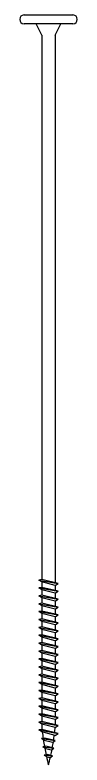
# Model space of a CAD drawing. Header units: inches. Extents: x -2661 to 42767, y -1222 to 9099.
# Drawn here: x 1273.15 to 1273.78, y 1304.44 to 1312.53 of the extents above; entities that cross this region are included whole.
import ezdxf

# ---------------------------------------------------------------- set-up
doc = ezdxf.new("R2010")
doc.units = ezdxf.units.IN
doc.header["$LTSCALE"] = 12
doc.header["$MEASUREMENT"] = 0
doc.layers.add('S-SIMPSON', color=2, linetype='CONTINUOUS')

# ---------------------------------------------------------------- blocks, each defined once
blk = doc.blocks.new('HLGM008')
at = {"layer": 'S-SIMPSON'}
for p, q in [((0.2656, 0.0937), (-0.2656, 0.0937)), ((0.2656, 0), (-0.2656, 0)), ((-0.0741, -0.125), (-0.1331, 0)), ((0.0741, -0.125), (0.1331, 0)), ((-0.0741, -0.125), (-0.0741, -5.9981)), ((0.0741, -0.125), (0.0741, -6.0332)), ((-0.0741, -5.9981), (-0.1048, -6.0036)), ((-0.0741, -5.9981), (-0.1048, -6.0036)), ((-0.0741, -5.9981), (-0.1048, -6.0036)), ((-0.0741, -5.9981), (-0.1048, -6.0036)), ((-0.0741, -6.025), (-0.1048, -6.0036)), ((-0.0741, -6.025), (-0.1048, -6.0036)), ((-0.0741, -6.025), (-0.1048, -6.0036)), ((-0.0741, -6.025), (-0.1048, -6.0036)), ((-0.1048, -6.0036), (0.1048, -6.0405)), ((-0.1048, -6.0036), (0.1048, -6.0405)), ((-0.1048, -6.0036), (0.1048, -6.0405)), ((-0.1048, -6.0036), (0.1048, -6.0405)), ((0.1048, -6.0405), (-0.0741, -5.9981)), ((0.1048, -6.0405), (-0.0741, -5.9981)), ((0.1048, -6.0405), (-0.0741, -5.9981)), ((0.1048, -6.0405), (-0.0741, -5.9981)), ((-0.0741, -6.025), (-0.0741, -6.0833)), ((0.0741, -6.062), (-0.0741, -6.025)), ((0.0741, -6.062), (-0.0741, -6.025)), ((0.0741, -6.062), (-0.0741, -6.025)), ((0.0741, -6.062), (-0.0741, -6.025)), ((0.0741, -6.062), (0.1048, -6.0405)), ((0.0741, -6.062), (0.1048, -6.0405)), ((0.0741, -6.062), (0.1048, -6.0405)), ((0.0741, -6.062), (0.1048, -6.0405)), ((0.0741, -6.062), (0.0741, -6.1184)), ((-0.0741, -6.0833), (-0.1048, -6.0887)), ((-0.0741, -6.0833), (-0.1048, -6.0887)), ((-0.0741, -6.0833), (-0.1048, -6.0887)), ((-0.0741, -6.0833), (-0.1048, -6.0887)), ((-0.0741, -6.0833), (-0.1048, -6.0887)), ((-0.0741, -6.1102), (-0.1048, -6.0887)), ((-0.0741, -6.1102), (-0.1048, -6.0887)), ((-0.0741, -6.1102), (-0.1048, -6.0887)), ((-0.0741, -6.1102), (-0.1048, -6.0887)), ((-0.0741, -6.1102), (-0.1048, -6.0887)), ((-0.1048, -6.0887), (0.1048, -6.1257)), ((-0.1048, -6.0887), (0.1048, -6.1257)), ((-0.1048, -6.0887), (0.1048, -6.1257)), ((-0.1048, -6.0887), (0.1048, -6.1257)), ((-0.1048, -6.0887), (0.1048, -6.1257)), ((0.1048, -6.1257), (-0.0741, -6.0833)), ((0.1048, -6.1257), (-0.0741, -6.0833)), ((0.1048, -6.1257), (-0.0741, -6.0833)), ((0.1048, -6.1257), (-0.0741, -6.0833)), ((0.0741, -6.1184), (-0.0741, -6.0833)), ((-0.0741, -6.1102), (-0.0741, -6.1685)), ((0.0741, -6.1472), (-0.0741, -6.1102)), ((0.0741, -6.1472), (-0.0741, -6.1102)), ((0.0741, -6.1472), (-0.0741, -6.1102)), ((0.0741, -6.1472), (-0.0741, -6.1102)), ((0.0741, -6.1472), (-0.0741, -6.1102)), ((0.0741, -6.1472), (0.1048, -6.1257)), ((0.0741, -6.1472), (0.1048, -6.1257)), ((0.0741, -6.1472), (0.1048, -6.1257)), ((0.0741, -6.1472), (0.1048, -6.1257)), ((0.0741, -6.1472), (0.1048, -6.1257)), ((0.0741, -6.1472), (0.0741, -6.2036)), ((-0.0741, -6.1685), (-0.1048, -6.1739)), ((-0.0741, -6.1685), (-0.1048, -6.1739)), ((-0.0741, -6.1685), (-0.1048, -6.1739)), ((-0.0741, -6.1685), (-0.1048, -6.1739)), ((-0.0741, -6.1954), (-0.1048, -6.1739)), ((-0.0741, -6.1954), (-0.1048, -6.1739)), ((-0.0741, -6.1954), (-0.1048, -6.1739)), ((-0.0741, -6.1954), (-0.1048, -6.1739)), ((-0.1048, -6.1739), (0.1048, -6.2109)), ((-0.1048, -6.1739), (0.1048, -6.2109)), ((-0.1048, -6.1739), (0.1048, -6.2109)), ((-0.1048, -6.1739), (0.1048, -6.2109)), ((0.1048, -6.2109), (-0.0741, -6.1685)), ((0.1048, -6.2109), (-0.0741, -6.1685)), ((0.1048, -6.2109), (-0.0741, -6.1685)), ((0.1048, -6.2109), (-0.0741, -6.1685)), ((-0.0741, -6.1954), (-0.0741, -6.2537)), ((0.0741, -6.2323), (-0.0741, -6.1954)), ((0.0741, -6.2323), (-0.0741, -6.1954)), ((0.0741, -6.2323), (-0.0741, -6.1954)), ((0.0741, -6.2323), (-0.0741, -6.1954)), ((0.0741, -6.2323), (0.1048, -6.2109)), ((0.0741, -6.2323), (0.1048, -6.2109)), ((0.0741, -6.2323), (0.1048, -6.2109)), ((0.0741, -6.2323), (0.1048, -6.2109)), ((-0.0741, -6.2537), (-0.1048, -6.2591)), ((-0.0741, -6.2537), (-0.1048, -6.2591)), ((-0.0741, -6.2537), (-0.1048, -6.2591)), ((-0.0741, -6.2537), (-0.1048, -6.2591)), ((-0.0741, -6.2806), (-0.1048, -6.2591)), ((-0.0741, -6.2806), (-0.1048, -6.2591)), ((-0.0741, -6.2806), (-0.1048, -6.2591)), ((-0.0741, -6.2806), (-0.1048, -6.2591)), ((-0.1048, -6.2591), (0.1048, -6.2961)), ((-0.1048, -6.2591), (0.1048, -6.2961)), ((-0.1048, -6.2591), (0.1048, -6.2961)), ((-0.1048, -6.2591), (0.1048, -6.2961)), ((0.1048, -6.2961), (-0.0741, -6.2537)), ((0.1048, -6.2961), (-0.0741, -6.2537)), ((0.1048, -6.2961), (-0.0741, -6.2537)), ((0.1048, -6.2961), (-0.0741, -6.2537)), ((-0.0741, -6.2806), (-0.0741, -6.3389)), ((0.0741, -6.3175), (-0.0741, -6.2806)), ((0.0741, -6.3175), (-0.0741, -6.2806)), ((0.0741, -6.3175), (-0.0741, -6.2806)), ((0.0741, -6.3175), (-0.0741, -6.2806)), ((0.0741, -6.2323), (0.0741, -6.2888)), ((0.0741, -6.3175), (0.1048, -6.2961)), ((0.0741, -6.3175), (0.1048, -6.2961)), ((0.0741, -6.3175), (0.1048, -6.2961)), ((0.0741, -6.3175), (0.1048, -6.2961)), ((-0.0741, -6.3389), (-0.1048, -6.3443)), ((-0.0741, -6.3389), (-0.1048, -6.3443)), ((-0.0741, -6.3389), (-0.1048, -6.3443)), ((-0.0741, -6.3389), (-0.1048, -6.3443)), ((-0.0741, -6.3658), (-0.1048, -6.3443)), ((-0.0741, -6.3658), (-0.1048, -6.3443)), ((-0.0741, -6.3658), (-0.1048, -6.3443)), ((-0.0741, -6.3658), (-0.1048, -6.3443)), ((-0.1048, -6.3443), (0.1048, -6.3812)), ((-0.1048, -6.3443), (0.1048, -6.3812)), ((-0.1048, -6.3443), (0.1048, -6.3812)), ((-0.1048, -6.3443), (0.1048, -6.3812)), ((0.1048, -6.3812), (-0.0741, -6.3389)), ((0.1048, -6.3812), (-0.0741, -6.3389)), ((0.1048, -6.3812), (-0.0741, -6.3389)), ((0.1048, -6.3812), (-0.0741, -6.3389)), ((-0.0741, -6.3658), (-0.0741, -6.4241)), ((0.0741, -6.4027), (-0.0741, -6.3658)), ((0.0741, -6.4027), (-0.0741, -6.3658)), ((0.0741, -6.4027), (-0.0741, -6.3658)), ((0.0741, -6.4027), (-0.0741, -6.3658)), ((0.0741, -6.3175), (0.0741, -6.374)), ((0.0741, -6.4027), (0.1048, -6.3812)), ((0.0741, -6.4027), (0.1048, -6.3812)), ((0.0741, -6.4027), (0.1048, -6.3812)), ((0.0741, -6.4027), (0.1048, -6.3812)), ((-0.0741, -6.4241), (-0.1048, -6.4295)), ((-0.0741, -6.4241), (-0.1048, -6.4295)), ((-0.0741, -6.451), (-0.1048, -6.4295)), ((-0.0741, -6.451), (-0.1048, -6.4295)), ((-0.1048, -6.4295), (0.1048, -6.4664)), ((-0.1048, -6.4295), (0.1048, -6.4664)), ((0.1048, -6.4664), (-0.0741, -6.4241)), ((0.1048, -6.4664), (-0.0741, -6.4241)), ((-0.0741, -6.451), (-0.0741, -6.5093)), ((0.0741, -6.4879), (-0.0741, -6.451)), ((0.0741, -6.4879), (-0.0741, -6.451)), ((0.0741, -6.4027), (0.0741, -6.4592)), ((0.0741, -6.4879), (0.1048, -6.4664)), ((0.0741, -6.4879), (0.1048, -6.4664)), ((-0.0741, -6.5093), (-0.1048, -6.5147)), ((-0.0741, -6.5093), (-0.1048, -6.5147)), ((-0.0741, -6.5361), (-0.1048, -6.5147)), ((-0.0741, -6.5361), (-0.1048, -6.5147)), ((-0.1048, -6.5147), (0.1048, -6.5516)), ((-0.1048, -6.5147), (0.1048, -6.5516)), ((0.1048, -6.5516), (-0.0741, -6.5093)), ((0.1048, -6.5516), (-0.0741, -6.5093)), ((-0.0741, -6.5361), (-0.0741, -6.5944)), ((0.0741, -6.5731), (-0.0741, -6.5361)), ((0.0741, -6.5731), (-0.0741, -6.5361)), ((0.0741, -6.4879), (0.0741, -6.5444)), ((0.0741, -6.5731), (0.1048, -6.5516)), ((0.0741, -6.5731), (0.1048, -6.5516)), ((-0.0741, -6.5944), (-0.1048, -6.5999)), ((-0.0741, -6.6213), (-0.1048, -6.5999)), ((-0.1048, -6.5999), (0.1048, -6.6368)), ((0.1048, -6.6368), (-0.0741, -6.5944)), ((-0.0741, -6.6213), (-0.0741, -6.6796)), ((0.0741, -6.6583), (-0.0741, -6.6213)), ((0.0741, -6.5731), (0.0741, -6.6295)), ((0.0741, -6.6583), (0.1048, -6.6368)), ((-0.0741, -6.6796), (-0.1048, -6.685)), ((-0.0741, -6.6796), (-0.1048, -6.685)), ((-0.0741, -6.6796), (-0.1048, -6.685)), ((-0.0741, -6.6796), (-0.1048, -6.685)), ((-0.0741, -6.7065), (-0.1048, -6.685)), ((-0.0741, -6.7065), (-0.1048, -6.685)), ((-0.0741, -6.7065), (-0.1048, -6.685)), ((-0.0741, -6.7065), (-0.1048, -6.685)), ((-0.1048, -6.685), (0.1048, -6.722)), ((-0.1048, -6.685), (0.1048, -6.722)), ((-0.1048, -6.685), (0.1048, -6.722)), ((-0.1048, -6.685), (0.1048, -6.722)), ((0.1048, -6.722), (-0.0741, -6.6796)), ((0.1048, -6.722), (-0.0741, -6.6796)), ((0.1048, -6.722), (-0.0741, -6.6796)), ((0.0741, -6.7147), (-0.0741, -6.6796)), ((-0.0741, -6.7065), (-0.0741, -6.7648)), ((0.0741, -6.7435), (-0.0741, -6.7065)), ((0.0741, -6.7435), (-0.0741, -6.7065)), ((0.0741, -6.7435), (-0.0741, -6.7065)), ((0.0741, -6.7435), (-0.0741, -6.7065)), ((0.0741, -6.6583), (0.0741, -6.7147)), ((-0.0741, -6.7648), (-0.1048, -6.7702)), ((-0.0741, -6.7648), (-0.1048, -6.7702)), ((-0.0741, -6.7648), (-0.1048, -6.7702)), ((-0.0741, -6.7648), (-0.1048, -6.7702)), ((-0.0741, -6.7917), (-0.1048, -6.7702)), ((-0.0741, -6.7917), (-0.1048, -6.7702)), ((-0.0741, -6.7917), (-0.1048, -6.7702)), ((-0.0741, -6.7917), (-0.1048, -6.7702)), ((-0.1048, -6.7702), (0.1048, -6.8072)), ((-0.1048, -6.7702), (0.1048, -6.8072)), ((-0.1048, -6.7702), (0.1048, -6.8072)), ((-0.1048, -6.7702), (0.1048, -6.8072)), ((0.1048, -6.8072), (-0.0741, -6.7648)), ((0.1048, -6.8072), (-0.0741, -6.7648)), ((0.1048, -6.8072), (-0.0741, -6.7648)), ((0.1048, -6.8072), (-0.0741, -6.7648)), ((-0.0741, -6.7917), (-0.0741, -6.85)), ((0.0741, -6.8286), (-0.0741, -6.7917)), ((0.0741, -6.8286), (-0.0741, -6.7917)), ((0.0741, -6.8286), (-0.0741, -6.7917)), ((0.0741, -6.8286), (-0.0741, -6.7917)), ((0.0741, -6.7435), (0.1048, -6.722)), ((0.0741, -6.7435), (0.1048, -6.722)), ((0.0741, -6.7435), (0.1048, -6.722)), ((0.0741, -6.7435), (0.1048, -6.722)), ((0.0741, -6.7435), (0.0741, -6.7999)), ((-0.0741, -6.85), (-0.1048, -6.8554)), ((-0.0741, -6.85), (-0.1048, -6.8554)), ((-0.0741, -6.85), (-0.1048, -6.8554)), ((-0.0741, -6.85), (-0.1048, -6.8554)), ((-0.0741, -6.85), (-0.1048, -6.8554)), ((-0.0741, -6.8769), (-0.1048, -6.8554)), ((-0.0741, -6.8769), (-0.1048, -6.8554)), ((-0.0741, -6.8769), (-0.1048, -6.8554)), ((-0.0741, -6.8769), (-0.1048, -6.8554)), ((-0.0741, -6.8769), (-0.1048, -6.8554)), ((-0.1048, -6.8554), (0.1048, -6.8924)), ((-0.1048, -6.8554), (0.1048, -6.8924)), ((-0.1048, -6.8554), (0.1048, -6.8924)), ((-0.1048, -6.8554), (0.1048, -6.8924)), ((-0.1048, -6.8554), (0.1048, -6.8924)), ((0.1048, -6.8924), (-0.0741, -6.85)), ((0.1048, -6.8924), (-0.0741, -6.85)), ((0.1048, -6.8924), (-0.0741, -6.85)), ((0.1048, -6.8924), (-0.0741, -6.85)), ((0.1048, -6.8924), (-0.0741, -6.85)), ((-0.0741, -6.8769), (-0.0741, -6.9352)), ((0.0741, -6.9138), (-0.0741, -6.8769)), ((0.0741, -6.9138), (-0.0741, -6.8769)), ((0.0741, -6.9138), (-0.0741, -6.8769)), ((0.0741, -6.9138), (-0.0741, -6.8769)), ((0.0741, -6.9138), (-0.0741, -6.8769)), ((0.0741, -6.8286), (0.1048, -6.8072)), ((0.0741, -6.8286), (0.1048, -6.8072)), ((0.0741, -6.8286), (0.1048, -6.8072)), ((0.0741, -6.8286), (0.1048, -6.8072)), ((0.0741, -6.8286), (0.0741, -6.8851)), ((-0.0741, -6.9352), (-0.1048, -6.9406)), ((-0.0741, -6.9352), (-0.1048, -6.9406)), ((-0.0741, -6.9352), (-0.1048, -6.9406)), ((-0.0741, -6.9352), (-0.1048, -6.9406)), ((-0.0741, -6.9621), (-0.1048, -6.9406)), ((-0.0741, -6.9621), (-0.1048, -6.9406)), ((-0.0741, -6.9621), (-0.1048, -6.9406)), ((-0.0741, -6.9621), (-0.1048, -6.9406)), ((-0.1048, -6.9406), (0.1048, -6.9775)), ((-0.1048, -6.9406), (0.1048, -6.9775)), ((-0.1048, -6.9406), (0.1048, -6.9775)), ((-0.1048, -6.9406), (0.1048, -6.9775)), ((0.1048, -6.9775), (-0.0741, -6.9352)), ((0.1048, -6.9775), (-0.0741, -6.9352)), ((0.1048, -6.9775), (-0.0741, -6.9352)), ((0.1048, -6.9775), (-0.0741, -6.9352)), ((0.0741, -6.9138), (0.1048, -6.8924)), ((0.0741, -6.9138), (0.1048, -6.8924)), ((0.0741, -6.9138), (0.1048, -6.8924)), ((0.0741, -6.9138), (0.1048, -6.8924)), ((0.0741, -6.9138), (0.1048, -6.8924)), ((0.0741, -6.9138), (0.0741, -6.9703)), ((-0.0741, -7.0204), (-0.1048, -7.0258)), ((-0.0741, -7.0204), (-0.1048, -7.0258)), ((-0.0741, -7.0204), (-0.1048, -7.0258)), ((-0.0741, -7.0204), (-0.1048, -7.0258)), ((-0.0741, -7.0473), (-0.1048, -7.0258)), ((-0.0741, -7.0473), (-0.1048, -7.0258)), ((-0.0741, -7.0473), (-0.1048, -7.0258)), ((-0.0741, -7.0473), (-0.1048, -7.0258)), ((-0.1048, -7.0258), (0.1048, -7.0627)), ((-0.1048, -7.0258), (0.1048, -7.0627)), ((-0.1048, -7.0258), (0.1048, -7.0627)), ((-0.0741, -6.9621), (-0.0741, -7.0204)), ((0.0741, -6.999), (-0.0741, -6.9621)), ((0.0741, -6.999), (-0.0741, -6.9621)), ((0.0741, -6.999), (-0.0741, -6.9621)), ((0.0741, -6.999), (-0.0741, -6.9621)), ((0.1048, -7.0627), (-0.0741, -7.0204)), ((0.1048, -7.0627), (-0.0741, -7.0204)), ((0.1048, -7.0627), (-0.0741, -7.0204)), ((0.1048, -7.0627), (-0.0741, -7.0204)), ((0.0741, -6.999), (0.1048, -6.9775)), ((0.0741, -6.999), (0.1048, -6.9775)), ((0.0741, -6.999), (0.1048, -6.9775)), ((0.0741, -6.999), (0.1048, -6.9775)), ((0.0741, -6.999), (0.0741, -7.0555)), ((-0.0741, -7.1056), (-0.1048, -7.111)), ((-0.0741, -7.1056), (-0.1048, -7.111)), ((-0.0741, -7.1056), (-0.1048, -7.111)), ((-0.0741, -7.1056), (-0.1048, -7.111)), ((-0.0741, -7.1324), (-0.1048, -7.111)), ((-0.0741, -7.1324), (-0.1048, -7.111)), ((-0.0741, -7.1324), (-0.1048, -7.111)), ((-0.0741, -7.1324), (-0.1048, -7.111)), ((-0.1048, -7.111), (0.1048, -7.1479)), ((-0.1048, -7.111), (0.1048, -7.1479)), ((-0.1048, -7.111), (0.1048, -7.1479)), ((-0.1048, -7.111), (0.1048, -7.1479)), ((-0.0741, -7.0473), (-0.0741, -7.1056)), ((0.0741, -7.0842), (-0.0741, -7.0473)), ((0.0741, -7.0842), (-0.0741, -7.0473)), ((0.0741, -7.0842), (-0.0741, -7.0473)), ((0.0741, -7.0842), (-0.0741, -7.0473)), ((0.1048, -7.1479), (-0.0741, -7.1056)), ((0.1048, -7.1479), (-0.0741, -7.1056)), ((0.1048, -7.1479), (-0.0741, -7.1056)), ((0.1048, -7.1479), (-0.0741, -7.1056)), ((0.0741, -7.0573), (0.1048, -7.0627)), ((0.0741, -7.0842), (0.1048, -7.0627)), ((0.0741, -7.0842), (0.1048, -7.0627)), ((0.0741, -7.0842), (0.1048, -7.0627)), ((0.0741, -7.0842), (0.1048, -7.0627)), ((0.0741, -7.0842), (0.0741, -7.1407)), ((-0.0741, -7.1907), (-0.1048, -7.1961)), ((-0.0741, -7.1907), (-0.1048, -7.1961)), ((-0.0741, -7.2176), (-0.1048, -7.1961)), ((-0.0741, -7.2176), (-0.1048, -7.1961)), ((-0.1048, -7.1961), (0.1048, -7.2331)), ((-0.1048, -7.1961), (0.1048, -7.2331)), ((-0.0741, -7.1324), (-0.0741, -7.1907)), ((0.0741, -7.1694), (-0.0741, -7.1324)), ((0.0741, -7.1694), (-0.0741, -7.1324)), ((0.0741, -7.1694), (-0.0741, -7.1324)), ((0.0741, -7.1694), (-0.0741, -7.1324)), ((0.1048, -7.2331), (-0.0741, -7.1907)), ((0.1048, -7.2331), (-0.0741, -7.1907)), ((0.0741, -7.1694), (0.1048, -7.1479)), ((0.0741, -7.1694), (0.1048, -7.1479)), ((0.0741, -7.1694), (0.1048, -7.1479)), ((0.0741, -7.1694), (0.1048, -7.1479)), ((0.0741, -7.1694), (0.0741, -7.2258)), ((-0.0741, -7.2759), (-0.1048, -7.2813)), ((-0.0741, -7.2759), (-0.1048, -7.2813)), ((-0.0741, -7.3028), (-0.1048, -7.2813)), ((-0.0741, -7.3028), (-0.1048, -7.2813)), ((-0.1048, -7.2813), (0.1048, -7.3183)), ((-0.1048, -7.2813), (0.1048, -7.3183)), ((-0.0741, -7.2176), (-0.0741, -7.2759)), ((0.0741, -7.2546), (-0.0741, -7.2176)), ((0.0741, -7.2546), (-0.0741, -7.2176)), ((0.1048, -7.3183), (-0.0741, -7.2759)), ((0.1048, -7.3183), (-0.0741, -7.2759)), ((0.0741, -7.2546), (0.1048, -7.2331)), ((0.0741, -7.2546), (0.1048, -7.2331)), ((0.0741, -7.2546), (0.0741, -7.311)), ((-0.0741, -7.3611), (-0.1048, -7.3665)), ((-0.0741, -7.3028), (-0.0741, -7.3611)), ((0.0741, -7.3398), (-0.0741, -7.3028)), ((0.0741, -7.3398), (-0.0741, -7.3028)), ((0.1048, -7.4035), (-0.0741, -7.3611)), ((0.0741, -7.3398), (0.1048, -7.3183)), ((0.0741, -7.3398), (0.1048, -7.3183)), ((0.0741, -7.3398), (0.0741, -7.3962)), ((-0.0741, -7.388), (-0.1048, -7.3665)), ((-0.1048, -7.3665), (0.1048, -7.4035)), ((-0.0741, -7.388), (-0.0741, -7.4463)), ((0.0741, -7.4249), (-0.0741, -7.388)), ((0.0741, -7.4249), (0.1048, -7.4035)), ((0.0741, -7.4249), (0.0741, -7.4814)), ((-0.0741, -7.4463), (-0.1048, -7.4517)), ((-0.0741, -7.4732), (-0.1048, -7.4517)), ((-0.1048, -7.4517), (0.1048, -7.4887)), ((0.1048, -7.4887), (-0.0741, -7.4463)), ((-0.0741, -7.4732), (-0.0741, -7.5315)), ((0.0741, -7.5101), (-0.0741, -7.4732)), ((0.0741, -7.5101), (0.1048, -7.4887)), ((0.0741, -7.5101), (0.0741, -7.5666)), ((-0.0741, -7.5315), (-0.1048, -7.5369)), ((-0.0741, -7.5584), (-0.1048, -7.5369)), ((-0.1048, -7.5369), (0.1048, -7.5738)), ((0.1048, -7.5738), (-0.0741, -7.5315)), ((-0.0741, -7.5584), (-0.0741, -7.5741)), ((0.0741, -7.5953), (-0.0741, -7.5584)), ((0.0741, -7.5953), (0.1048, -7.5738)), ((-0.0741, -7.6167), (-0.1048, -7.6221)), ((-0.0741, -7.6435), (-0.1048, -7.6221)), ((-0.1048, -7.6221), (0.1048, -7.659)), ((0.1048, -7.659), (-0.0741, -7.6167)), ((0.0741, -7.6805), (-0.0741, -7.6435)), ((0.0741, -7.6805), (0.1048, -7.659)), ((-0.0451, -7.7087), (-0.0766, -7.7143)), ((-0.046, -7.7357), (-0.0766, -7.7143)), ((-0.0766, -7.7143), (0.0724, -7.7365)), ((0.0422, -7.7577), (-0.046, -7.7357)), ((0.0724, -7.7365), (-0.0451, -7.7087)), ((0.0422, -7.7577), (0.0724, -7.7365)), ((-0.0292, -7.7977), (-0.0612, -7.8033)), ((-0.0305, -7.8248), (-0.0612, -7.8033)), ((-0.0611, -7.8033), (0.0581, -7.8183)), ((0.0281, -7.8394), (-0.0305, -7.8248)), ((0.0581, -7.8183), (-0.0292, -7.7977)), ((0.0281, -7.8394), (0.0581, -7.8183)), ((-0.0136, -7.8866), (-0.0457, -7.8923)), ((-0.015, -7.9138), (-0.0457, -7.8923)), ((-0.0457, -7.8923), (0.0437, -7.9)), ((0.0138, -7.921), (-0.015, -7.9138)), ((0.0437, -7.9), (-0.0136, -7.8866)), ((0.0137, -7.921), (0.0437, -7.9))]:
    blk.add_line(p, q, dxfattribs=at)
for centre, radius, start, end in [((-0.2656, 0.0469), 0.0469, 90, 270), ((0.2656, 0.0469), 0.0469, 270, 90), ((2.4522, -7.3539), 2.5359, 184.98082, 185.97001), ((-2.4522, -7.3539), 2.5359, 353.29642, 354.54806), ((2.4522, -7.3539), 2.5359, 186.59948, 188.09638), ((-2.4522, -7.3539), 2.5359, 351.41425, 352.66392), ((2.4522, -7.3539), 2.5359, 188.50289, 190.13887), ((-2.4522, -7.3539), 2.5359, 349.53719, 351.00276), ((2.4522, -7.3539), 2.5359, 190.53273, 192.17977), ((-2.4522, -7.3539), 2.5359, 347.66447, 349.1255), ((2.4522, -7.3539), 2.5359, 192.63682, 194.76047), ((-2.4522, -7.3539), 2.5359, 345.23953, 347.18825)]:
    blk.add_arc(centre, radius, start, end, dxfattribs=at)

msp = doc.modelspace()

# ---------------------------------------------------------------- block references
at = {"layer": 'S-SIMPSON'}
msp.add_blockref('HLGM008', (1273.46478, 1312.43746), dxfattribs=at)

doc.saveas('drawing.dxf')
